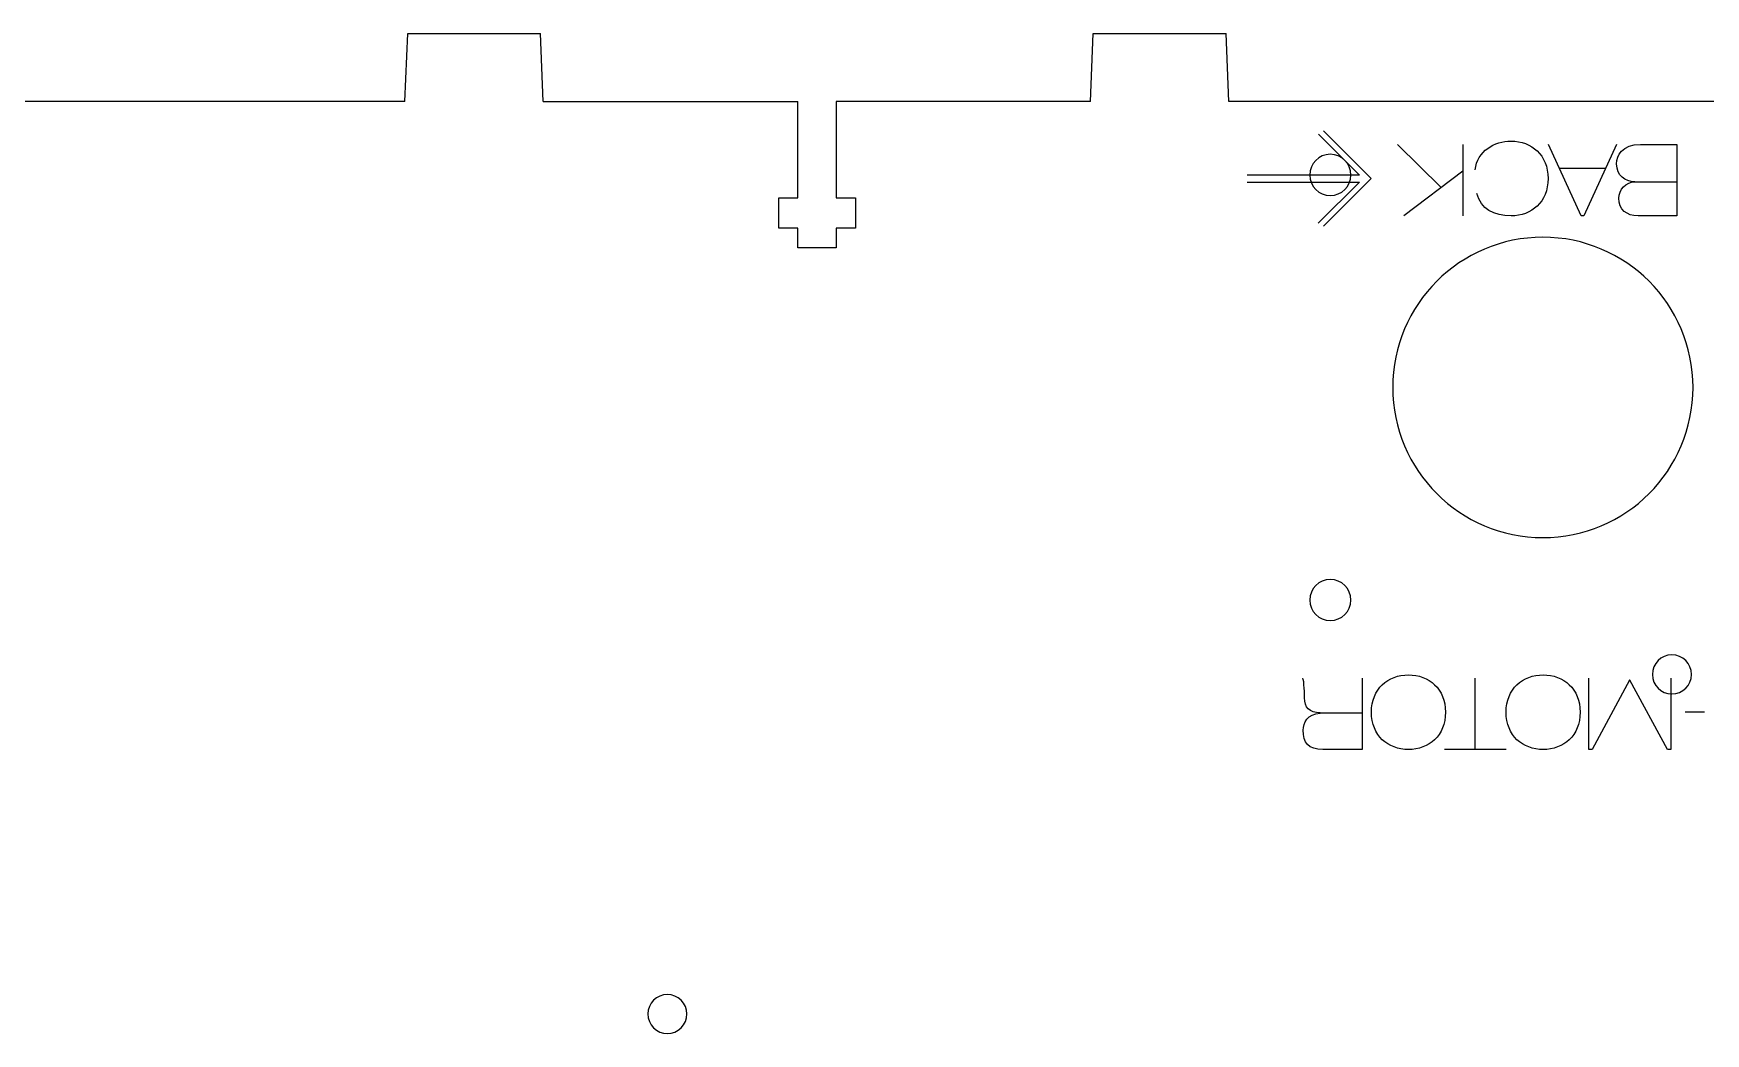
# Model space of a CAD drawing. Extents: x -1581 to 572, y -350 to 1591.
# Drawn here: x -1056.1 to -934.1, y -75.3 to -2.4 of the extents above; entities that cross this region are included whole.
import ezdxf

# ---------------------------------------------------------------- set-up
doc = ezdxf.new("R2010")
doc.units = 0
doc.layers.add('Cuts', color=1, linetype='Continuous', lineweight=25, true_color=0xff0000)
doc.layers.add('Text', color=5, linetype='Continuous', lineweight=25, true_color=0x0000ff)

msp = doc.modelspace()

# ---------------------------------------------------------------- linework, layer by layer
at = {"layer": 'Cuts', "color": 1, "lineweight": 25, "true_color": 0xff0000}
for p, q in [((-1028.98, -7.36), (-1028.77, -2.38)), ((-1028.77, -2.38), (-1019.08, -2.38)), ((-1018.88, -7.36), (-1019.08, -2.38)), ((-978.99, -7.36), (-978.79, -2.38)), ((-978.79, -2.38), (-969.1, -2.38)), ((-968.89, -7.36), (-969.1, -2.38)), ((-1028.98, -7.36), (-1096.56, -7.36)), ((-1018.88, -7.36), (-1000.32, -7.36)), ((-1000.32, -14.38), (-1000.32, -7.36)), ((-997.52, -7.36), (-997.52, -14.38)), ((-978.99, -7.36), (-997.52, -7.36)), ((-923.06, -7.36), (-968.89, -7.36)), ((-1001.72, -16.58), (-1001.72, -14.38)), ((-1001.72, -14.38), (-1000.32, -14.38)), ((-997.52, -14.38), (-996.12, -14.38)), ((-996.12, -14.38), (-996.12, -16.58)), ((-1000.32, -16.58), (-1001.72, -16.58)), ((-1000.32, -18.02), (-1000.32, -16.58)), ((-996.12, -16.58), (-997.52, -16.58)), ((-997.52, -16.58), (-997.52, -18.02)), ((-997.52, -18.02), (-1000.32, -18.02))]:
    msp.add_line(p, q, dxfattribs=at)
for points in [[(-961.5, -11.2), (-962.32, -11.2), (-963, -11.88), (-963, -12.71)], [(-960, -12.71), (-960, -11.88), (-960.67, -11.2), (-961.5, -11.2)], [(-963, -12.71), (-963, -13.53), (-962.32, -14.21), (-961.5, -14.21)], [(-961.5, -14.21), (-960.67, -14.21), (-960, -13.53), (-960, -12.71)], [(-946, -17.25), (-952.04, -17.25), (-956.95, -22.16), (-956.95, -28.2)], [(-935.05, -28.2), (-935.05, -22.16), (-939.95, -17.25), (-946, -17.25)], [(-956.95, -28.2), (-956.95, -34.25), (-952.04, -39.16), (-946, -39.16)], [(-946, -39.16), (-939.95, -39.16), (-935.05, -34.25), (-935.05, -28.2)], [(-961.5, -42.21), (-962.32, -42.21), (-963, -42.88), (-963, -43.71)], [(-960, -43.71), (-960, -42.88), (-960.67, -42.21), (-961.5, -42.21)], [(-963, -43.71), (-963, -44.53), (-962.32, -45.21), (-961.5, -45.21)], [(-961.5, -45.21), (-960.67, -45.21), (-960, -44.53), (-960, -43.71)], [(-936.59, -47.71), (-937.38, -47.71), (-938.01, -48.35), (-938.01, -49.14)], [(-935.16, -49.14), (-935.16, -48.35), (-935.8, -47.71), (-936.59, -47.71)], [(-938.01, -49.14), (-938.01, -49.93), (-937.38, -50.56), (-936.59, -50.56)], [(-936.59, -50.56), (-935.8, -50.56), (-935.16, -49.93), (-935.16, -49.14)], [(-1009.84, -72.48), (-1010.62, -72.48), (-1011.26, -73.12), (-1011.26, -73.9)], [(-1008.41, -73.9), (-1008.41, -73.12), (-1009.05, -72.48), (-1009.84, -72.48)], [(-1011.26, -73.9), (-1011.26, -74.69), (-1010.62, -75.33), (-1009.84, -75.33)], [(-1009.84, -75.33), (-1009.05, -75.33), (-1008.41, -74.69), (-1008.41, -73.9)]]:
    msp.add_open_spline(points, degree=3, dxfattribs=at)
at = {"layer": 'Text', "color": 5, "lineweight": 25, "true_color": 0x0000ff}
for points in [[(-962.37, -9.73), (-959.38, -12.72), (-967.56, -12.72)], [(-962, -9.49), (-958.52, -12.97), (-962, -16.44)], [(-953.42, -13.63), (-956.61, -10.48)], [(-951.84, -10.48), (-951.84, -15.69)], [(-940.62, -10.48), (-943.01, -15.69), (-943.2, -15.69), (-945.6, -10.48)], [(-938.87, -10.48), (-936.22, -10.48), (-936.22, -15.69), (-936.22, -15.69)], [(-967.56, -13.22), (-959.38, -13.22), (-962.38, -16.22)], [(-951.84, -12.42), (-956.13, -15.69)], [(-944.8, -12.2), (-941.4, -12.2)], [(-939.3, -13.21), (-939.3, -13.2)], [(-939.3, -13.21), (-936.22, -13.21)], [(-936.22, -15.69), (-939.06, -15.69)], [(-959.17, -49.4), (-959.17, -54.61), (-962.04, -54.61)], [(-950.95, -49.4), (-950.95, -54.61)], [(-936.68, -49.4), (-936.68, -54.61), (-936.92, -54.61), (-939.66, -49.55), (-939.68, -49.55), (-942.4, -54.61), (-942.64, -54.61), (-942.64, -49.4)], [(-962.24, -51.95), (-962.23, -51.93)], [(-962.23, -51.93), (-959.17, -51.93)], [(-934.22, -51.89), (-935.62, -51.89)], [(-948.68, -54.61), (-953.18, -54.61)]]:
    msp.add_lwpolyline(points, dxfattribs=at)
for points in [[(-950.94, -12.34), (-950.78, -10.95), (-949.53, -10.24), (-948.32, -10.24)], [(-948.32, -10.24), (-946.83, -10.24), (-945.62, -11.24), (-945.62, -12.97)], [(-940.62, -11.89), (-940.62, -11.29), (-940.23, -10.48), (-938.87, -10.48)], [(-939.3, -13.2), (-939.98, -13.17), (-940.62, -12.81), (-940.62, -11.89)], [(-945.62, -12.97), (-945.62, -14.69), (-946.83, -15.69), (-948.32, -15.69)], [(-940.46, -14.4), (-940.46, -13.78), (-939.92, -13.2), (-939.3, -13.21)], [(-948.32, -15.69), (-949.56, -15.69), (-950.54, -15.19), (-950.81, -14.05)], [(-939.06, -15.69), (-939.88, -15.69), (-940.46, -15.24), (-940.46, -14.4)], [(-963.38, -50.84), (-963.38, -50.65), (-963.4, -49.61), (-963.5, -49.4)], [(-958.5, -51.89), (-958.5, -50.17), (-957.29, -49.17), (-955.8, -49.17)], [(-955.8, -49.17), (-954.31, -49.17), (-953.1, -50.17), (-953.1, -51.89)], [(-948.68, -51.89), (-948.68, -50.17), (-947.47, -49.17), (-945.98, -49.17)], [(-945.98, -49.17), (-944.49, -49.17), (-943.28, -50.17), (-943.28, -51.89)], [(-962.23, -51.93), (-963.03, -51.93), (-963.38, -51.55), (-963.38, -50.84)], [(-963.48, -53.19), (-963.48, -52.69), (-963.14, -52), (-962.24, -51.95)], [(-955.8, -54.61), (-957.29, -54.61), (-958.5, -53.61), (-958.5, -51.89)], [(-953.1, -51.89), (-953.1, -53.61), (-954.31, -54.61), (-955.8, -54.61)], [(-945.98, -54.61), (-947.47, -54.61), (-948.68, -53.61), (-948.68, -51.89)], [(-943.28, -51.89), (-943.28, -53.61), (-944.49, -54.61), (-945.98, -54.61)], [(-962.04, -54.61), (-963.09, -54.61), (-963.48, -54.12), (-963.48, -53.19)]]:
    msp.add_open_spline(points, degree=3, dxfattribs=at)

doc.saveas('drawing.dxf')
